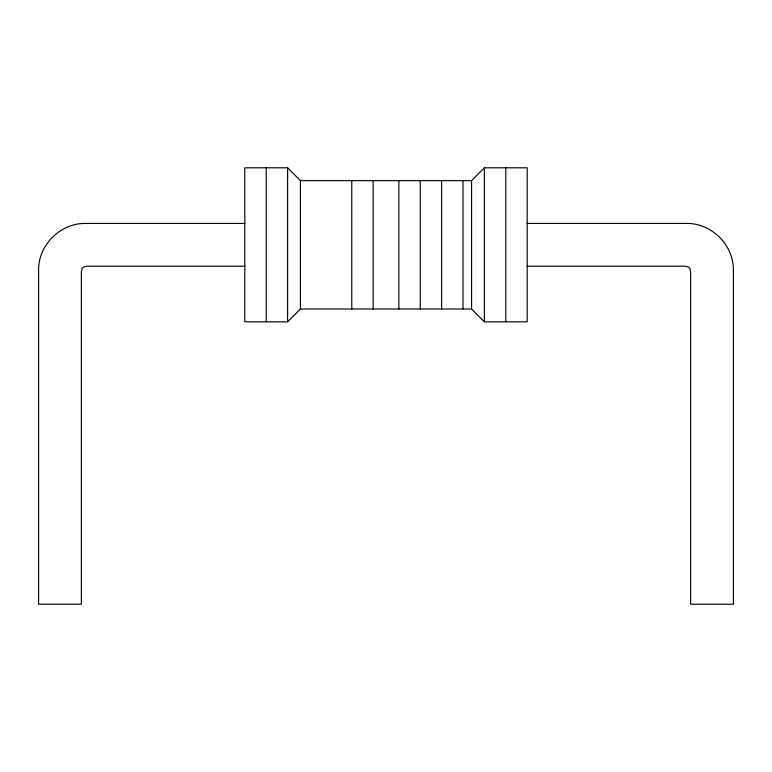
<?xml version="1.0" encoding="UTF-8"?>
<svg xmlns="http://www.w3.org/2000/svg" width="772" height="772" viewBox="0 0 772 772"><rect width="100%" height="100%" fill="white"/><g stroke="black" fill="none" stroke-linecap="round" stroke-linejoin="round"><path stroke-width="1.16" d="M287.599 321.827L300.433 308.993L471.567 308.993L484.401 321.827L527.189 321.827L527.189 167.804L484.401 167.804L471.567 180.638L300.433 180.638L287.599 167.804L244.811 167.804L244.811 321.827L287.599 321.827L287.599 167.804M244.811 223.426L84.264 223.426C60.081 223.706 38.88 244.898 38.6 269.081L38.6 604.196L81.378 604.196L81.378 271.889L82.112 268.434L83.617 266.938L87.062 266.205L244.811 266.205M527.189 223.426L687.736 223.426C711.919 223.706 733.12 244.898 733.4 269.081L733.4 604.196L690.622 604.196L690.622 271.889L689.888 268.434L688.383 266.938L684.938 266.205L527.189 266.205M505.795 167.804L505.795 321.827M484.401 167.804L484.401 321.827M471.567 180.638L471.567 308.993M463.007 180.638L463.007 308.993M441.623 180.638L441.623 308.993M420.229 180.638L420.229 308.993M398.834 180.638L398.834 308.993M373.165 180.638L373.165 308.993M351.771 180.638L351.771 308.993M300.433 180.638L300.433 308.993M266.205 167.804L266.205 321.827"/></g></svg>
